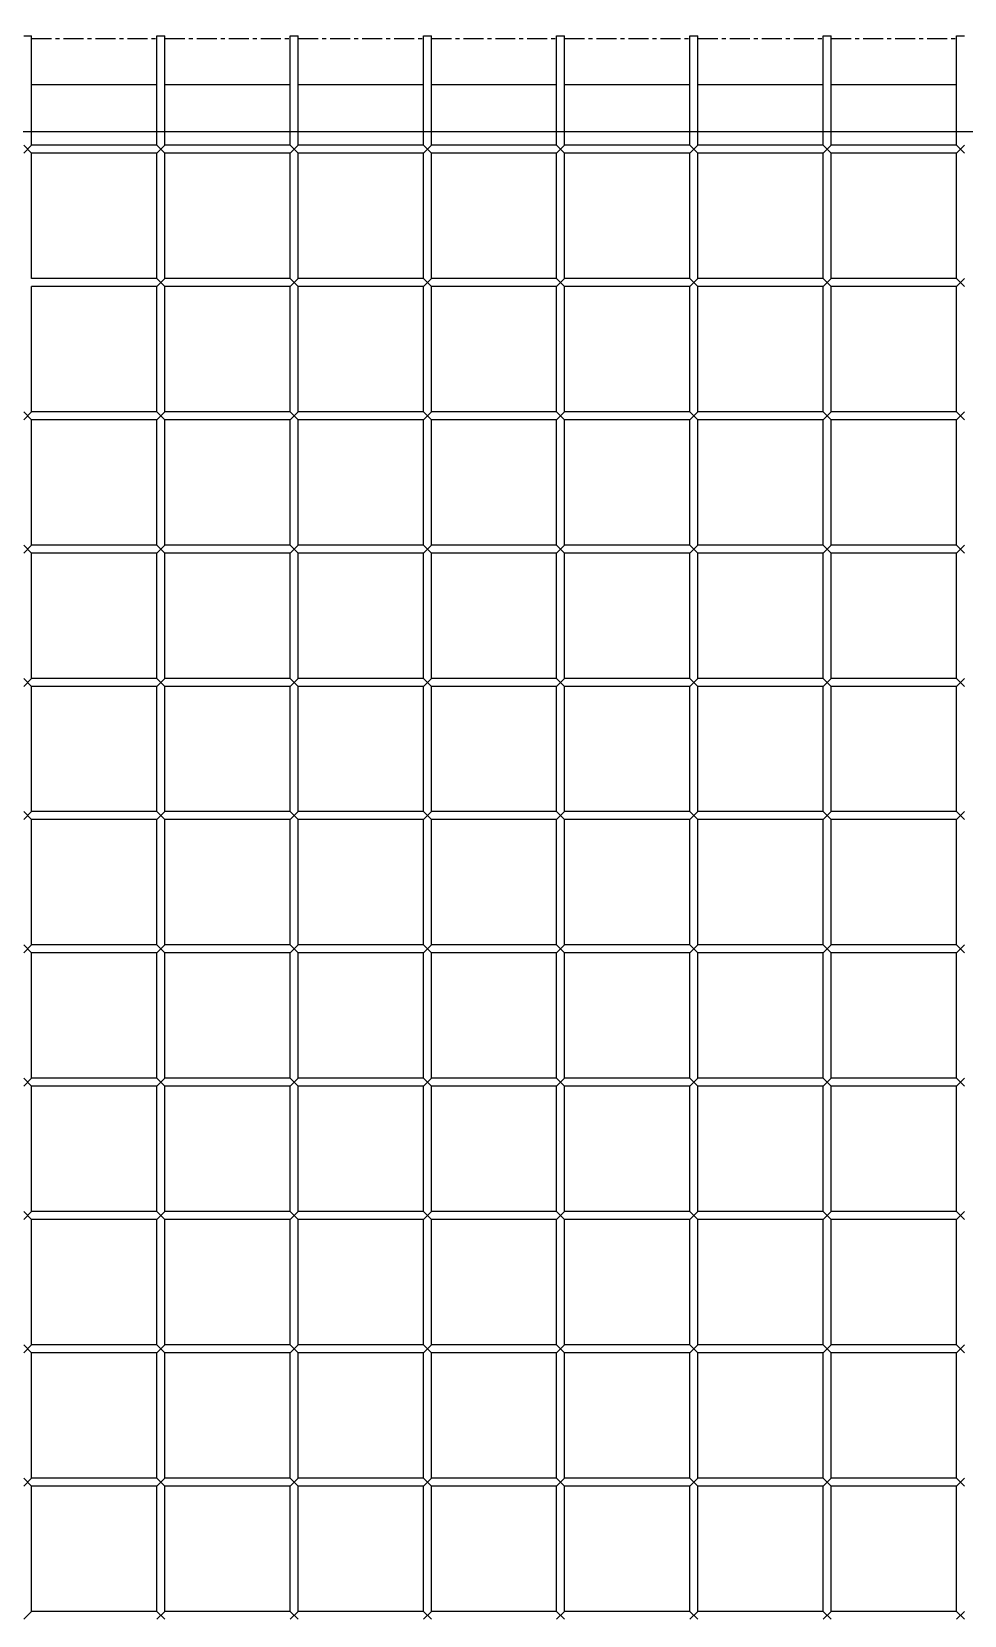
# Model space of a CAD drawing. Header units: millimetres. Extents: x -198529 to 244266, y -64 to 158464.
# Drawn here: x -148048 to -147698, y 97567 to 98161 of the extents above; entities that cross this region are included whole.
import ezdxf

# ---------------------------------------------------------------- set-up
doc = ezdxf.new("R2010")
doc.units = ezdxf.units.MM
doc.linetypes.add('CENTER', pattern=[12, 7.5, -1.5, 1.5, -1.5])
doc.layers.add('0-DCC', color=30, linetype='Continuous')
doc.layers.add('0-DCC-STRUC', color=180, linetype='Continuous')

# ---------------------------------------------------------------- blocks, each defined once
blk = doc.blocks.new('DCC2850x1800(右)')
at = {"color": 0, "linetype": 'Continuous'}
for p, q in [((64142.5, -72712.38), (64139.5, -72712.38)), ((64142.5, -72753.48), (64142.5, -72712.38)), ((64189.5, -72753.48), (64189.5, -72712.38)), ((64192.5, -72712.38), (64189.5, -72712.38)), ((64192.5, -72753.48), (64192.5, -72712.38)), ((64239.5, -72753.48), (64239.5, -72712.38)), ((64242.5, -72712.38), (64239.5, -72712.38)), ((64242.5, -72753.48), (64242.5, -72712.38)), ((64289.5, -72753.48), (64289.5, -72712.38)), ((64292.5, -72712.38), (64289.5, -72712.38)), ((64292.5, -72753.48), (64292.5, -72712.38)), ((64339.5, -72753.48), (64339.5, -72712.38)), ((64342.5, -72712.38), (64339.5, -72712.38)), ((64342.5, -72753.48), (64342.5, -72712.38)), ((64389.5, -72753.48), (64389.5, -72712.38)), ((64392.5, -72712.38), (64389.5, -72712.38)), ((64392.5, -72753.48), (64392.5, -72712.38)), ((64439.5, -72753.48), (64439.5, -72712.38)), ((64442.5, -72712.38), (64439.5, -72712.38)), ((64442.5, -72753.48), (64442.5, -72712.38)), ((64489.5, -72753.48), (64489.5, -72712.38)), ((64492.5, -72712.38), (64489.5, -72712.38)), ((64142.5, -72730.88), (64189.5, -72730.88)), ((64192.5, -72730.88), (64239.5, -72730.88)), ((64242.5, -72730.88), (64289.5, -72730.88)), ((64292.5, -72730.88), (64339.5, -72730.88)), ((64342.5, -72730.88), (64389.5, -72730.88)), ((64392.5, -72730.88), (64439.5, -72730.88)), ((64442.5, -72730.88), (64489.5, -72730.88)), ((64142.5, -72756.48), (64139.5, -72753.48)), ((64139.5, -72756.48), (64142.5, -72753.48)), ((64142.5, -72753.48), (64189.5, -72753.48)), ((64192.5, -72756.48), (64189.5, -72753.48)), ((64189.5, -72756.48), (64192.5, -72753.48)), ((64192.5, -72753.48), (64239.5, -72753.48)), ((64242.5, -72756.48), (64239.5, -72753.48)), ((64239.5, -72756.48), (64242.5, -72753.48)), ((64242.5, -72753.48), (64289.5, -72753.48)), ((64292.5, -72756.48), (64289.5, -72753.48)), ((64289.5, -72756.48), (64292.5, -72753.48)), ((64292.5, -72753.48), (64339.5, -72753.48)), ((64342.5, -72756.48), (64339.5, -72753.48)), ((64339.5, -72756.48), (64342.5, -72753.48)), ((64342.5, -72753.48), (64389.5, -72753.48)), ((64392.5, -72756.48), (64389.5, -72753.48)), ((64389.5, -72756.48), (64392.5, -72753.48)), ((64392.5, -72753.48), (64439.5, -72753.48)), ((64442.5, -72756.48), (64439.5, -72753.48)), ((64439.5, -72756.48), (64442.5, -72753.48)), ((64442.5, -72753.48), (64489.5, -72753.48)), ((64492.5, -72756.48), (64489.5, -72753.48)), ((64489.5, -72756.48), (64492.5, -72753.48)), ((64142.5, -72756.48), (64189.5, -72756.48)), ((64142.5, -72803.48), (64142.5, -72756.48)), ((64189.5, -72803.48), (64189.5, -72756.48)), ((64192.5, -72756.48), (64239.5, -72756.48)), ((64192.5, -72803.48), (64192.5, -72756.48)), ((64239.5, -72803.48), (64239.5, -72756.48)), ((64242.5, -72756.48), (64289.5, -72756.48)), ((64242.5, -72803.48), (64242.5, -72756.48)), ((64289.5, -72803.48), (64289.5, -72756.48)), ((64292.5, -72756.48), (64339.5, -72756.48)), ((64292.5, -72803.48), (64292.5, -72756.48)), ((64339.5, -72803.48), (64339.5, -72756.48)), ((64342.5, -72756.48), (64389.5, -72756.48)), ((64342.5, -72803.48), (64342.5, -72756.48)), ((64389.5, -72803.48), (64389.5, -72756.48)), ((64392.5, -72756.48), (64439.5, -72756.48)), ((64392.5, -72803.48), (64392.5, -72756.48)), ((64439.5, -72803.48), (64439.5, -72756.48)), ((64442.5, -72756.48), (64489.5, -72756.48)), ((64442.5, -72803.48), (64442.5, -72756.48)), ((64489.5, -72803.48), (64489.5, -72756.48)), ((64142.5, -72806.48), (64139.5, -72803.48)), ((64142.5, -72803.48), (64139.5, -72806.48)), ((64142.5, -72803.48), (64189.5, -72803.48)), ((64142.5, -72853.48), (64142.5, -72806.48)), ((64142.5, -72806.48), (64189.5, -72806.48)), ((64192.5, -72806.48), (64189.5, -72803.48)), ((64192.5, -72803.48), (64189.5, -72806.48)), ((64189.5, -72853.48), (64189.5, -72806.48)), ((64192.5, -72803.48), (64239.5, -72803.48)), ((64192.5, -72853.48), (64192.5, -72806.48)), ((64192.5, -72806.48), (64239.5, -72806.48)), ((64242.5, -72806.48), (64239.5, -72803.48)), ((64242.5, -72803.48), (64239.5, -72806.48)), ((64239.5, -72853.48), (64239.5, -72806.48)), ((64242.5, -72803.48), (64289.5, -72803.48)), ((64242.5, -72853.48), (64242.5, -72806.48)), ((64242.5, -72806.48), (64289.5, -72806.48)), ((64292.5, -72806.48), (64289.5, -72803.48)), ((64292.5, -72803.48), (64289.5, -72806.48)), ((64289.5, -72853.48), (64289.5, -72806.48)), ((64292.5, -72803.48), (64339.5, -72803.48)), ((64292.5, -72853.48), (64292.5, -72806.48)), ((64292.5, -72806.48), (64339.5, -72806.48)), ((64342.5, -72806.48), (64339.5, -72803.48)), ((64342.5, -72803.48), (64339.5, -72806.48)), ((64339.5, -72853.48), (64339.5, -72806.48)), ((64342.5, -72803.48), (64389.5, -72803.48)), ((64342.5, -72853.48), (64342.5, -72806.48)), ((64342.5, -72806.48), (64389.5, -72806.48)), ((64392.5, -72806.48), (64389.5, -72803.48)), ((64392.5, -72803.48), (64389.5, -72806.48)), ((64389.5, -72853.48), (64389.5, -72806.48)), ((64392.5, -72803.48), (64439.5, -72803.48)), ((64392.5, -72853.48), (64392.5, -72806.48)), ((64392.5, -72806.48), (64439.5, -72806.48)), ((64442.5, -72806.48), (64439.5, -72803.48)), ((64442.5, -72803.48), (64439.5, -72806.48)), ((64439.5, -72853.48), (64439.5, -72806.48)), ((64442.5, -72803.48), (64489.5, -72803.48)), ((64442.5, -72853.48), (64442.5, -72806.48)), ((64442.5, -72806.48), (64489.5, -72806.48)), ((64489.5, -72853.48), (64489.5, -72806.48)), ((64142.5, -72856.48), (64139.5, -72853.48)), ((64142.5, -72853.48), (64139.5, -72856.48)), ((64142.5, -72853.48), (64189.5, -72853.48)), ((64192.5, -72856.48), (64189.5, -72853.48)), ((64192.5, -72853.48), (64189.5, -72856.48)), ((64192.5, -72853.48), (64239.5, -72853.48)), ((64242.5, -72856.48), (64239.5, -72853.48)), ((64242.5, -72853.48), (64239.5, -72856.48)), ((64242.5, -72853.48), (64289.5, -72853.48)), ((64292.5, -72856.48), (64289.5, -72853.48)), ((64292.5, -72853.48), (64289.5, -72856.48)), ((64292.5, -72853.48), (64339.5, -72853.48)), ((64342.5, -72856.48), (64339.5, -72853.48)), ((64342.5, -72853.48), (64339.5, -72856.48)), ((64342.5, -72853.48), (64389.5, -72853.48)), ((64392.5, -72856.48), (64389.5, -72853.48)), ((64392.5, -72853.48), (64389.5, -72856.48)), ((64392.5, -72853.48), (64439.5, -72853.48)), ((64442.5, -72856.48), (64439.5, -72853.48)), ((64442.5, -72853.48), (64439.5, -72856.48)), ((64442.5, -72853.48), (64489.5, -72853.48)), ((64492.5, -72856.48), (64489.5, -72853.48)), ((64492.5, -72853.48), (64489.5, -72856.48)), ((64142.5, -72903.48), (64142.5, -72856.48)), ((64142.5, -72856.48), (64189.5, -72856.48)), ((64189.5, -72903.48), (64189.5, -72856.48)), ((64192.5, -72903.48), (64192.5, -72856.48)), ((64192.5, -72856.48), (64239.5, -72856.48)), ((64239.5, -72903.48), (64239.5, -72856.48)), ((64242.5, -72903.48), (64242.5, -72856.48)), ((64242.5, -72856.48), (64289.5, -72856.48)), ((64289.5, -72903.48), (64289.5, -72856.48)), ((64292.5, -72903.48), (64292.5, -72856.48)), ((64292.5, -72856.48), (64339.5, -72856.48)), ((64339.5, -72903.48), (64339.5, -72856.48)), ((64342.5, -72903.48), (64342.5, -72856.48)), ((64342.5, -72856.48), (64389.5, -72856.48)), ((64389.5, -72903.48), (64389.5, -72856.48)), ((64392.5, -72903.48), (64392.5, -72856.48)), ((64392.5, -72856.48), (64439.5, -72856.48)), ((64439.5, -72903.48), (64439.5, -72856.48)), ((64442.5, -72903.48), (64442.5, -72856.48)), ((64442.5, -72856.48), (64489.5, -72856.48)), ((64489.5, -72903.48), (64489.5, -72856.48)), ((64142.5, -72906.48), (64139.5, -72903.48)), ((64142.5, -72903.48), (64139.5, -72906.48)), ((64142.5, -72903.48), (64189.5, -72903.48)), ((64142.5, -72953.48), (64142.5, -72906.48)), ((64142.5, -72906.48), (64189.5, -72906.48)), ((64192.5, -72906.48), (64189.5, -72903.48)), ((64192.5, -72903.48), (64189.5, -72906.48)), ((64189.5, -72953.48), (64189.5, -72906.48)), ((64192.5, -72903.48), (64239.5, -72903.48)), ((64192.5, -72953.48), (64192.5, -72906.48)), ((64192.5, -72906.48), (64239.5, -72906.48)), ((64242.5, -72906.48), (64239.5, -72903.48)), ((64242.5, -72903.48), (64239.5, -72906.48)), ((64239.5, -72953.48), (64239.5, -72906.48)), ((64242.5, -72903.48), (64289.5, -72903.48)), ((64242.5, -72953.48), (64242.5, -72906.48)), ((64242.5, -72906.48), (64289.5, -72906.48)), ((64292.5, -72906.48), (64289.5, -72903.48)), ((64292.5, -72903.48), (64289.5, -72906.48)), ((64289.5, -72953.48), (64289.5, -72906.48)), ((64292.5, -72903.48), (64339.5, -72903.48)), ((64292.5, -72953.48), (64292.5, -72906.48)), ((64292.5, -72906.48), (64339.5, -72906.48)), ((64342.5, -72906.48), (64339.5, -72903.48)), ((64342.5, -72903.48), (64339.5, -72906.48)), ((64339.5, -72953.48), (64339.5, -72906.48)), ((64342.5, -72903.48), (64389.5, -72903.48)), ((64342.5, -72953.48), (64342.5, -72906.48)), ((64342.5, -72906.48), (64389.5, -72906.48)), ((64392.5, -72906.48), (64389.5, -72903.48)), ((64392.5, -72903.48), (64389.5, -72906.48)), ((64389.5, -72953.48), (64389.5, -72906.48)), ((64392.5, -72903.48), (64439.5, -72903.48)), ((64392.5, -72953.48), (64392.5, -72906.48)), ((64392.5, -72906.48), (64439.5, -72906.48)), ((64442.5, -72906.48), (64439.5, -72903.48)), ((64442.5, -72903.48), (64439.5, -72906.48)), ((64439.5, -72953.48), (64439.5, -72906.48)), ((64442.5, -72903.48), (64489.5, -72903.48)), ((64442.5, -72953.48), (64442.5, -72906.48)), ((64442.5, -72906.48), (64489.5, -72906.48)), ((64492.5, -72906.48), (64489.5, -72903.48)), ((64492.5, -72903.48), (64489.5, -72906.48)), ((64489.5, -72953.48), (64489.5, -72906.48)), ((64142.5, -72956.48), (64139.5, -72953.48)), ((64142.5, -72953.48), (64139.5, -72956.48)), ((64142.5, -72953.48), (64189.5, -72953.48)), ((64192.5, -72956.48), (64189.5, -72953.48)), ((64192.5, -72953.48), (64189.5, -72956.48)), ((64192.5, -72953.48), (64239.5, -72953.48)), ((64242.5, -72956.48), (64239.5, -72953.48)), ((64242.5, -72953.48), (64239.5, -72956.48)), ((64242.5, -72953.48), (64289.5, -72953.48)), ((64292.5, -72956.48), (64289.5, -72953.48)), ((64292.5, -72953.48), (64289.5, -72956.48)), ((64292.5, -72953.48), (64339.5, -72953.48)), ((64342.5, -72956.48), (64339.5, -72953.48)), ((64342.5, -72953.48), (64339.5, -72956.48)), ((64342.5, -72953.48), (64389.5, -72953.48)), ((64392.5, -72956.48), (64389.5, -72953.48)), ((64392.5, -72953.48), (64389.5, -72956.48)), ((64392.5, -72953.48), (64439.5, -72953.48)), ((64442.5, -72956.48), (64439.5, -72953.48)), ((64442.5, -72953.48), (64439.5, -72956.48)), ((64442.5, -72953.48), (64489.5, -72953.48)), ((64492.5, -72956.48), (64489.5, -72953.48)), ((64492.5, -72953.48), (64489.5, -72956.48)), ((64142.5, -73003.48), (64142.5, -72956.48)), ((64142.5, -72956.48), (64189.5, -72956.48)), ((64189.5, -73003.48), (64189.5, -72956.48)), ((64192.5, -73003.48), (64192.5, -72956.48)), ((64192.5, -72956.48), (64239.5, -72956.48)), ((64239.5, -73003.48), (64239.5, -72956.48)), ((64242.5, -73003.48), (64242.5, -72956.48)), ((64242.5, -72956.48), (64289.5, -72956.48)), ((64289.5, -73003.48), (64289.5, -72956.48)), ((64292.5, -73003.48), (64292.5, -72956.48)), ((64292.5, -72956.48), (64339.5, -72956.48)), ((64339.5, -73003.48), (64339.5, -72956.48)), ((64342.5, -73003.48), (64342.5, -72956.48)), ((64342.5, -72956.48), (64389.5, -72956.48)), ((64389.5, -73003.48), (64389.5, -72956.48)), ((64392.5, -73003.48), (64392.5, -72956.48)), ((64392.5, -72956.48), (64439.5, -72956.48)), ((64439.5, -73003.48), (64439.5, -72956.48)), ((64442.5, -73003.48), (64442.5, -72956.48)), ((64442.5, -72956.48), (64489.5, -72956.48)), ((64489.5, -73003.48), (64489.5, -72956.48)), ((64142.5, -73006.48), (64139.5, -73003.48)), ((64142.5, -73003.48), (64139.5, -73006.48)), ((64142.5, -73003.48), (64189.5, -73003.48)), ((64142.5, -73053.48), (64142.5, -73006.48)), ((64142.5, -73006.48), (64189.5, -73006.48)), ((64192.5, -73006.48), (64189.5, -73003.48)), ((64192.5, -73003.48), (64189.5, -73006.48)), ((64189.5, -73053.48), (64189.5, -73006.48)), ((64192.5, -73003.48), (64239.5, -73003.48)), ((64192.5, -73053.48), (64192.5, -73006.48)), ((64192.5, -73006.48), (64239.5, -73006.48)), ((64242.5, -73006.48), (64239.5, -73003.48)), ((64242.5, -73003.48), (64239.5, -73006.48)), ((64239.5, -73053.48), (64239.5, -73006.48)), ((64242.5, -73003.48), (64289.5, -73003.48)), ((64242.5, -73053.48), (64242.5, -73006.48)), ((64242.5, -73006.48), (64289.5, -73006.48)), ((64292.5, -73006.48), (64289.5, -73003.48)), ((64292.5, -73003.48), (64289.5, -73006.48)), ((64289.5, -73053.48), (64289.5, -73006.48)), ((64292.5, -73003.48), (64339.5, -73003.48)), ((64292.5, -73053.48), (64292.5, -73006.48)), ((64292.5, -73006.48), (64339.5, -73006.48)), ((64342.5, -73006.48), (64339.5, -73003.48)), ((64342.5, -73003.48), (64339.5, -73006.48)), ((64339.5, -73053.48), (64339.5, -73006.48)), ((64342.5, -73003.48), (64389.5, -73003.48)), ((64342.5, -73053.48), (64342.5, -73006.48)), ((64342.5, -73006.48), (64389.5, -73006.48)), ((64392.5, -73006.48), (64389.5, -73003.48)), ((64392.5, -73003.48), (64389.5, -73006.48)), ((64389.5, -73053.48), (64389.5, -73006.48)), ((64392.5, -73003.48), (64439.5, -73003.48)), ((64392.5, -73053.48), (64392.5, -73006.48)), ((64392.5, -73006.48), (64439.5, -73006.48)), ((64442.5, -73006.48), (64439.5, -73003.48)), ((64442.5, -73003.48), (64439.5, -73006.48)), ((64439.5, -73053.48), (64439.5, -73006.48)), ((64442.5, -73003.48), (64489.5, -73003.48)), ((64442.5, -73053.48), (64442.5, -73006.48)), ((64442.5, -73006.48), (64489.5, -73006.48)), ((64492.5, -73006.48), (64489.5, -73003.48)), ((64492.5, -73003.48), (64489.5, -73006.48)), ((64489.5, -73053.48), (64489.5, -73006.48)), ((64142.5, -73056.48), (64139.5, -73053.48)), ((64142.5, -73053.48), (64139.5, -73056.48)), ((64142.5, -73053.48), (64189.5, -73053.48)), ((64192.5, -73056.48), (64189.5, -73053.48)), ((64192.5, -73053.48), (64189.5, -73056.48)), ((64192.5, -73053.48), (64239.5, -73053.48)), ((64242.5, -73056.48), (64239.5, -73053.48)), ((64242.5, -73053.48), (64239.5, -73056.48)), ((64242.5, -73053.48), (64289.5, -73053.48)), ((64292.5, -73056.48), (64289.5, -73053.48)), ((64292.5, -73053.48), (64289.5, -73056.48)), ((64292.5, -73053.48), (64339.5, -73053.48)), ((64342.5, -73056.48), (64339.5, -73053.48)), ((64342.5, -73053.48), (64339.5, -73056.48)), ((64342.5, -73053.48), (64389.5, -73053.48)), ((64392.5, -73056.48), (64389.5, -73053.48)), ((64392.5, -73053.48), (64389.5, -73056.48)), ((64392.5, -73053.48), (64439.5, -73053.48)), ((64442.5, -73056.48), (64439.5, -73053.48)), ((64442.5, -73053.48), (64439.5, -73056.48)), ((64442.5, -73053.48), (64489.5, -73053.48)), ((64492.5, -73056.48), (64489.5, -73053.48)), ((64492.5, -73053.48), (64489.5, -73056.48)), ((64142.5, -73103.48), (64142.5, -73056.48)), ((64142.5, -73056.48), (64189.5, -73056.48)), ((64189.5, -73103.48), (64189.5, -73056.48)), ((64192.5, -73103.48), (64192.5, -73056.48)), ((64192.5, -73056.48), (64239.5, -73056.48)), ((64239.5, -73103.48), (64239.5, -73056.48)), ((64242.5, -73103.48), (64242.5, -73056.48)), ((64242.5, -73056.48), (64289.5, -73056.48)), ((64289.5, -73103.48), (64289.5, -73056.48)), ((64292.5, -73103.48), (64292.5, -73056.48)), ((64292.5, -73056.48), (64339.5, -73056.48)), ((64339.5, -73103.48), (64339.5, -73056.48)), ((64342.5, -73103.48), (64342.5, -73056.48)), ((64342.5, -73056.48), (64389.5, -73056.48)), ((64389.5, -73103.48), (64389.5, -73056.48)), ((64392.5, -73103.48), (64392.5, -73056.48)), ((64392.5, -73056.48), (64439.5, -73056.48)), ((64439.5, -73103.48), (64439.5, -73056.48)), ((64442.5, -73103.48), (64442.5, -73056.48)), ((64442.5, -73056.48), (64489.5, -73056.48)), ((64489.5, -73103.48), (64489.5, -73056.48)), ((64142.5, -73106.48), (64139.5, -73103.48)), ((64142.5, -73103.48), (64139.5, -73106.48)), ((64142.5, -73103.48), (64189.5, -73103.48)), ((64192.5, -73106.48), (64189.5, -73103.48)), ((64192.5, -73103.48), (64189.5, -73106.48)), ((64192.5, -73103.48), (64239.5, -73103.48)), ((64242.5, -73106.48), (64239.5, -73103.48)), ((64242.5, -73103.48), (64239.5, -73106.48)), ((64242.5, -73103.48), (64289.5, -73103.48)), ((64292.5, -73106.48), (64289.5, -73103.48)), ((64292.5, -73103.48), (64289.5, -73106.48)), ((64292.5, -73103.48), (64339.5, -73103.48)), ((64342.5, -73106.48), (64339.5, -73103.48)), ((64342.5, -73103.48), (64339.5, -73106.48)), ((64342.5, -73103.48), (64389.5, -73103.48)), ((64392.5, -73106.48), (64389.5, -73103.48)), ((64392.5, -73103.48), (64389.5, -73106.48)), ((64392.5, -73103.48), (64439.5, -73103.48)), ((64442.5, -73106.48), (64439.5, -73103.48)), ((64442.5, -73103.48), (64439.5, -73106.48)), ((64442.5, -73103.48), (64489.5, -73103.48)), ((64492.5, -73106.48), (64489.5, -73103.48)), ((64492.5, -73103.48), (64489.5, -73106.48)), ((64142.5, -73153.48), (64142.5, -73106.48)), ((64142.5, -73106.48), (64189.5, -73106.48)), ((64189.5, -73153.48), (64189.5, -73106.48)), ((64192.5, -73153.48), (64192.5, -73106.48)), ((64192.5, -73106.48), (64239.5, -73106.48)), ((64239.5, -73153.48), (64239.5, -73106.48)), ((64242.5, -73153.48), (64242.5, -73106.48)), ((64242.5, -73106.48), (64289.5, -73106.48)), ((64289.5, -73153.48), (64289.5, -73106.48)), ((64292.5, -73153.48), (64292.5, -73106.48)), ((64292.5, -73106.48), (64339.5, -73106.48)), ((64339.5, -73153.48), (64339.5, -73106.48)), ((64342.5, -73153.48), (64342.5, -73106.48)), ((64342.5, -73106.48), (64389.5, -73106.48)), ((64389.5, -73153.48), (64389.5, -73106.48)), ((64392.5, -73153.48), (64392.5, -73106.48)), ((64392.5, -73106.48), (64439.5, -73106.48)), ((64439.5, -73153.48), (64439.5, -73106.48)), ((64442.5, -73153.48), (64442.5, -73106.48)), ((64442.5, -73106.48), (64489.5, -73106.48)), ((64489.5, -73153.48), (64489.5, -73106.48)), ((64142.5, -73156.48), (64139.5, -73153.48)), ((64142.5, -73153.48), (64139.5, -73156.48)), ((64142.5, -73153.48), (64189.5, -73153.48)), ((64142.5, -73203.48), (64142.5, -73156.48)), ((64142.5, -73156.48), (64189.5, -73156.48)), ((64192.5, -73156.48), (64189.5, -73153.48)), ((64192.5, -73153.48), (64189.5, -73156.48)), ((64189.5, -73203.48), (64189.5, -73156.48)), ((64192.5, -73153.48), (64239.5, -73153.48)), ((64192.5, -73203.48), (64192.5, -73156.48)), ((64192.5, -73156.48), (64239.5, -73156.48)), ((64242.5, -73156.48), (64239.5, -73153.48)), ((64242.5, -73153.48), (64239.5, -73156.48)), ((64239.5, -73203.48), (64239.5, -73156.48)), ((64242.5, -73153.48), (64289.5, -73153.48)), ((64242.5, -73203.48), (64242.5, -73156.48)), ((64242.5, -73156.48), (64289.5, -73156.48)), ((64292.5, -73156.48), (64289.5, -73153.48)), ((64292.5, -73153.48), (64289.5, -73156.48)), ((64289.5, -73203.48), (64289.5, -73156.48)), ((64292.5, -73153.48), (64339.5, -73153.48)), ((64292.5, -73203.48), (64292.5, -73156.48)), ((64292.5, -73156.48), (64339.5, -73156.48)), ((64342.5, -73156.48), (64339.5, -73153.48)), ((64342.5, -73153.48), (64339.5, -73156.48)), ((64339.5, -73203.48), (64339.5, -73156.48)), ((64342.5, -73153.48), (64389.5, -73153.48)), ((64342.5, -73203.48), (64342.5, -73156.48)), ((64342.5, -73156.48), (64389.5, -73156.48)), ((64392.5, -73156.48), (64389.5, -73153.48)), ((64392.5, -73153.48), (64389.5, -73156.48)), ((64389.5, -73203.48), (64389.5, -73156.48)), ((64392.5, -73153.48), (64439.5, -73153.48)), ((64392.5, -73203.48), (64392.5, -73156.48)), ((64392.5, -73156.48), (64439.5, -73156.48)), ((64442.5, -73156.48), (64439.5, -73153.48)), ((64442.5, -73153.48), (64439.5, -73156.48)), ((64439.5, -73203.48), (64439.5, -73156.48)), ((64442.5, -73153.48), (64489.5, -73153.48)), ((64442.5, -73203.48), (64442.5, -73156.48)), ((64442.5, -73156.48), (64489.5, -73156.48)), ((64492.5, -73156.48), (64489.5, -73153.48)), ((64492.5, -73153.48), (64489.5, -73156.48)), ((64489.5, -73203.48), (64489.5, -73156.48)), ((64142.5, -73206.48), (64139.5, -73203.48)), ((64142.5, -73203.48), (64139.5, -73206.48)), ((64142.5, -73203.48), (64189.5, -73203.48)), ((64192.5, -73206.48), (64189.5, -73203.48)), ((64192.5, -73203.48), (64189.5, -73206.48)), ((64192.5, -73203.48), (64239.5, -73203.48)), ((64242.5, -73206.48), (64239.5, -73203.48)), ((64242.5, -73203.48), (64239.5, -73206.48)), ((64242.5, -73203.48), (64289.5, -73203.48)), ((64292.5, -73206.48), (64289.5, -73203.48)), ((64292.5, -73203.48), (64289.5, -73206.48)), ((64292.5, -73203.48), (64339.5, -73203.48)), ((64342.5, -73206.48), (64339.5, -73203.48)), ((64342.5, -73203.48), (64339.5, -73206.48)), ((64342.5, -73203.48), (64389.5, -73203.48)), ((64392.5, -73206.48), (64389.5, -73203.48)), ((64392.5, -73203.48), (64389.5, -73206.48)), ((64392.5, -73203.48), (64439.5, -73203.48)), ((64442.5, -73206.48), (64439.5, -73203.48)), ((64442.5, -73203.48), (64439.5, -73206.48)), ((64442.5, -73203.48), (64489.5, -73203.48)), ((64492.5, -73206.48), (64489.5, -73203.48)), ((64492.5, -73203.48), (64489.5, -73206.48)), ((64142.5, -73253.48), (64142.5, -73206.48)), ((64142.5, -73206.48), (64189.5, -73206.48)), ((64189.5, -73253.48), (64189.5, -73206.48)), ((64192.5, -73253.48), (64192.5, -73206.48)), ((64192.5, -73206.48), (64239.5, -73206.48)), ((64239.5, -73253.48), (64239.5, -73206.48)), ((64242.5, -73253.48), (64242.5, -73206.48)), ((64242.5, -73206.48), (64289.5, -73206.48)), ((64289.5, -73253.48), (64289.5, -73206.48)), ((64292.5, -73253.48), (64292.5, -73206.48)), ((64292.5, -73206.48), (64339.5, -73206.48)), ((64339.5, -73253.48), (64339.5, -73206.48)), ((64342.5, -73253.48), (64342.5, -73206.48)), ((64342.5, -73206.48), (64389.5, -73206.48)), ((64389.5, -73253.48), (64389.5, -73206.48)), ((64392.5, -73253.48), (64392.5, -73206.48)), ((64392.5, -73206.48), (64439.5, -73206.48)), ((64439.5, -73253.48), (64439.5, -73206.48)), ((64442.5, -73253.48), (64442.5, -73206.48)), ((64442.5, -73206.48), (64489.5, -73206.48)), ((64489.5, -73253.48), (64489.5, -73206.48)), ((64142.5, -73256.48), (64139.5, -73253.48)), ((64142.5, -73253.48), (64139.5, -73256.48)), ((64142.5, -73253.48), (64189.5, -73253.48)), ((64142.5, -73303.48), (64142.5, -73256.48)), ((64142.5, -73256.48), (64189.5, -73256.48)), ((64192.5, -73256.48), (64189.5, -73253.48)), ((64192.5, -73253.48), (64189.5, -73256.48)), ((64189.5, -73303.48), (64189.5, -73256.48)), ((64192.5, -73253.48), (64239.5, -73253.48)), ((64192.5, -73303.48), (64192.5, -73256.48)), ((64192.5, -73256.48), (64239.5, -73256.48)), ((64242.5, -73256.48), (64239.5, -73253.48)), ((64242.5, -73253.48), (64239.5, -73256.48)), ((64239.5, -73303.48), (64239.5, -73256.48)), ((64242.5, -73253.48), (64289.5, -73253.48)), ((64242.5, -73303.48), (64242.5, -73256.48)), ((64242.5, -73256.48), (64289.5, -73256.48)), ((64292.5, -73256.48), (64289.5, -73253.48)), ((64292.5, -73253.48), (64289.5, -73256.48)), ((64289.5, -73303.48), (64289.5, -73256.48)), ((64292.5, -73253.48), (64339.5, -73253.48)), ((64292.5, -73303.48), (64292.5, -73256.48)), ((64292.5, -73256.48), (64339.5, -73256.48)), ((64342.5, -73256.48), (64339.5, -73253.48)), ((64342.5, -73253.48), (64339.5, -73256.48)), ((64339.5, -73303.48), (64339.5, -73256.48)), ((64342.5, -73253.48), (64389.5, -73253.48)), ((64342.5, -73303.48), (64342.5, -73256.48)), ((64342.5, -73256.48), (64389.5, -73256.48)), ((64392.5, -73256.48), (64389.5, -73253.48)), ((64392.5, -73253.48), (64389.5, -73256.48)), ((64389.5, -73303.48), (64389.5, -73256.48)), ((64392.5, -73253.48), (64439.5, -73253.48)), ((64392.5, -73303.48), (64392.5, -73256.48)), ((64392.5, -73256.48), (64439.5, -73256.48)), ((64442.5, -73256.48), (64439.5, -73253.48)), ((64442.5, -73253.48), (64439.5, -73256.48)), ((64439.5, -73303.48), (64439.5, -73256.48)), ((64442.5, -73253.48), (64489.5, -73253.48)), ((64442.5, -73303.48), (64442.5, -73256.48)), ((64442.5, -73256.48), (64489.5, -73256.48)), ((64492.5, -73256.48), (64489.5, -73253.48)), ((64492.5, -73253.48), (64489.5, -73256.48)), ((64489.5, -73303.48), (64489.5, -73256.48)), ((64142.5, -73306.48), (64139.5, -73303.48)), ((64142.5, -73303.48), (64139.5, -73306.48)), ((64142.5, -73303.48), (64189.5, -73303.48)), ((64192.5, -73306.48), (64189.5, -73303.48)), ((64192.5, -73303.48), (64189.5, -73306.48)), ((64192.5, -73303.48), (64239.5, -73303.48)), ((64242.5, -73306.48), (64239.5, -73303.48)), ((64242.5, -73303.48), (64239.5, -73306.48)), ((64242.5, -73303.48), (64289.5, -73303.48)), ((64292.5, -73306.48), (64289.5, -73303.48)), ((64292.5, -73303.48), (64289.5, -73306.48)), ((64292.5, -73303.48), (64339.5, -73303.48)), ((64342.5, -73306.48), (64339.5, -73303.48)), ((64342.5, -73303.48), (64339.5, -73306.48)), ((64342.5, -73303.48), (64389.5, -73303.48)), ((64392.5, -73306.48), (64389.5, -73303.48)), ((64392.5, -73303.48), (64389.5, -73306.48)), ((64392.5, -73303.48), (64439.5, -73303.48)), ((64442.5, -73306.48), (64439.5, -73303.48)), ((64442.5, -73303.48), (64439.5, -73306.48)), ((64442.5, -73303.48), (64489.5, -73303.48)), ((64492.5, -73306.48), (64489.5, -73303.48))]:
    blk.add_line(p, q, dxfattribs=at)
at = {"color": 0, "linetype": 'CENTER'}
for p, q in [((64189.5, -72713.38), (64142.5, -72713.38)), ((64239.5, -72713.38), (64192.5, -72713.38)), ((64289.5, -72713.38), (64242.5, -72713.38)), ((64339.5, -72713.38), (64292.5, -72713.38)), ((64389.5, -72713.38), (64342.5, -72713.38)), ((64439.5, -72713.38), (64392.5, -72713.38)), ((64489.5, -72713.38), (64442.5, -72713.38))]:
    blk.add_line(p, q, dxfattribs=at)

msp = doc.modelspace()

# ---------------------------------------------------------------- linework, layer by layer
at = {"layer": '0-DCC-STRUC'}
msp.add_lwpolyline([(-146511.27, 98123.01), (-149386.27, 98123.01), (-149386.27, 98323.01), (-146511.27, 98323.01)], close=True, dxfattribs=at)

# ---------------------------------------------------------------- block references
at = {"layer": '0-DCC', "xscale": -1}
msp.add_blockref('DCC2850x1800(右)', (-83558.27, 170871.49), dxfattribs=at)

doc.saveas('drawing.dxf')
